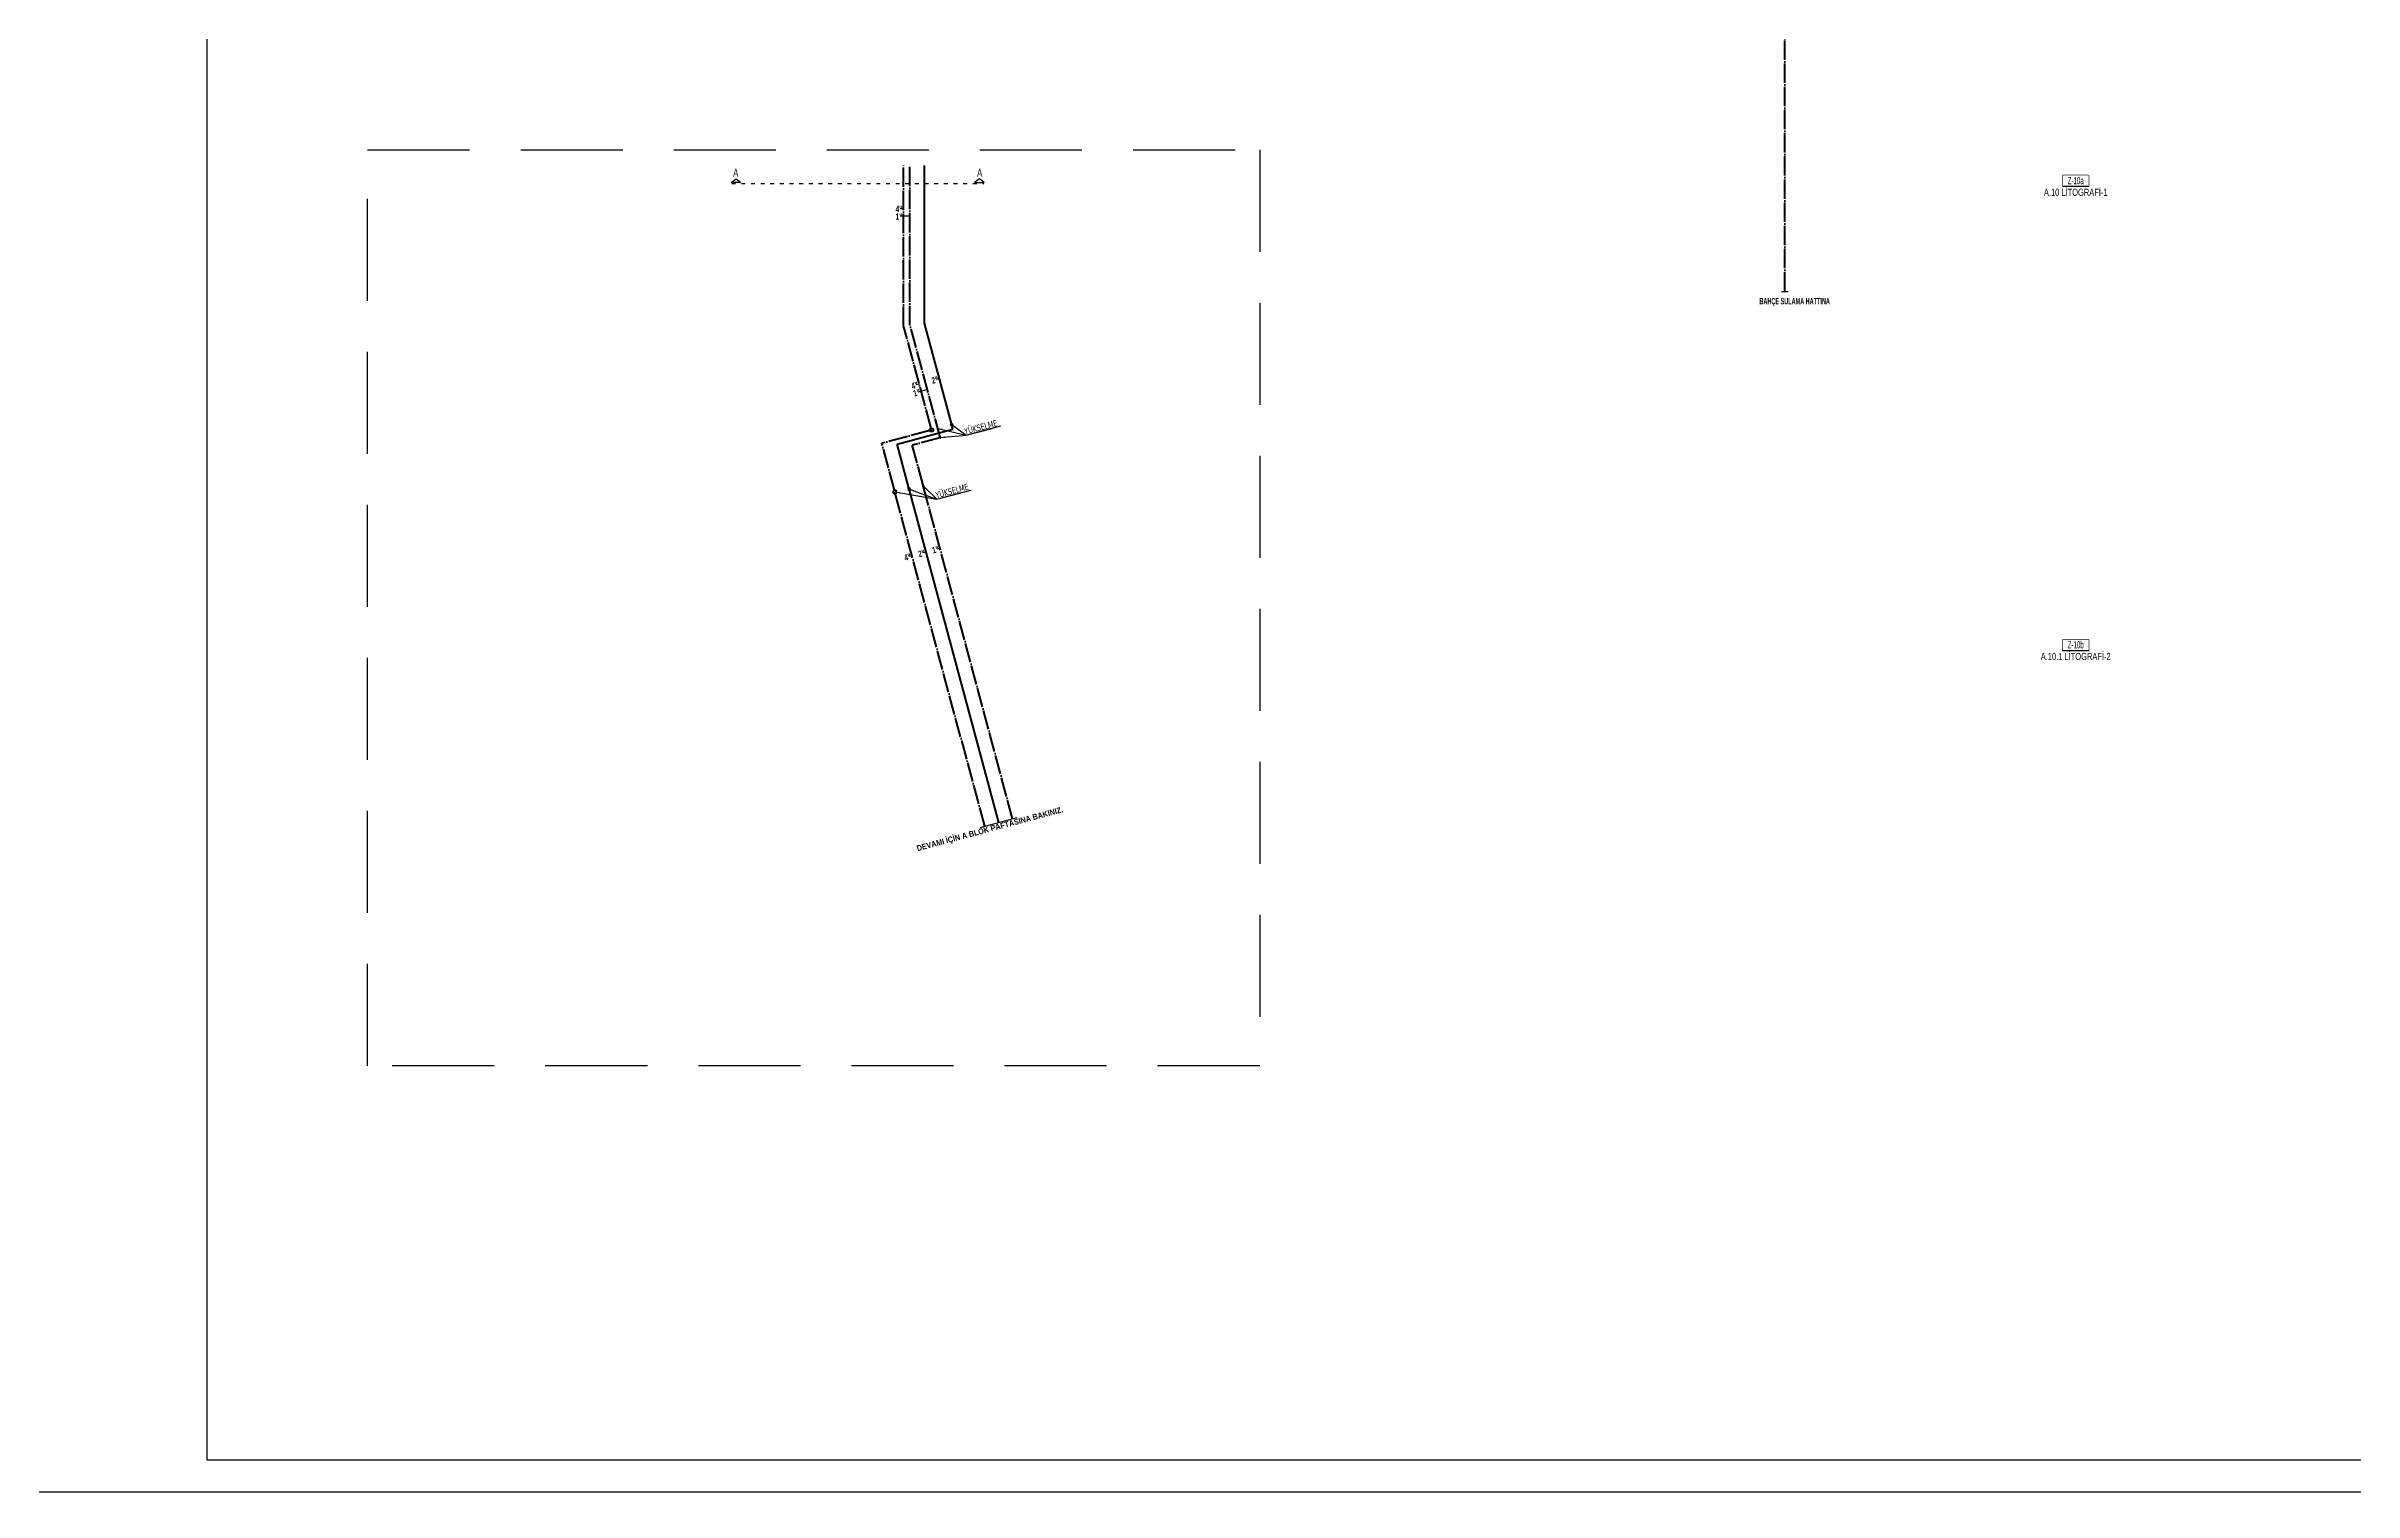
# Model space of a CAD drawing. Header units: centimetres. Extents: x 405464 to 563355, y 50011 to 66875.
# Drawn here: x 470064 to 477243, y 50011 to 54511 of the extents above; entities that cross this region are included whole.
import ezdxf
from ezdxf.enums import TextEntityAlignment as Align

# ---------------------------------------------------------------- set-up
doc = ezdxf.new("R2010")
doc.units = ezdxf.units.CM
for name, pattern in [('ACAD_ISO03W100', [30, 12, -18]), ('HIDDEN', [9.525, 6.35, -3.175]), ('SOGUKSU1', [72, 60, -6, 0, -6])]:
    doc.linetypes.add(name, pattern=pattern)
doc.layers.get('0').update_dxf_attribs({"lineweight": 9})
for name, color, linetype in [('-M-MAHAL-DEBILER', 7, 'Continuous'), ('-M-MAHAL-ETIKET-NOT', 7, 'Continuous'), ('-M-MAHAL-ETIKET-NOTM', 7, 'Continuous'), ('-M-MAHAL-ETK-', 7, 'Continuous'), ('-M-MAHAL-HAVA-DEGISIM', 7, 'Continuous'), ('-M-MAHAL-NO', 7, 'Continuous'), ('-M-MAHAL-NOM', 7, 'Continuous'), ('-M-PLUMBING DCW RISER', 7, 'Continuous')]:
    doc.layers.add(name, color=color, linetype=linetype)
for name, color, linetype, lineweight in [('0-KRCN-IST-YAZI-ÇAP', 71, 'Continuous', 35), ('0-KRCN-KESİT ÇİZGİSİ', 2, 'Continuous', 30), ('0-KRCN-SHT-PROSES-BORU', 1, '0-Y_LINE', 40), ('0-KRCN-SHT-SOGUKSU', 141, 'SOGUKSU1', 40), ('0-KRCN-SHT-YAZI-ÇAP-TEMSU', 81, 'Continuous', 30), ('0-KRCN-Z-ANTET', 71, 'Continuous', 30), ('0-MEK-SHT-YAZI-ÇAP-TEMSU', 81, 'Continuous', 30)]:
    doc.layers.add(name, color=color, linetype=linetype, lineweight=lineweight)
doc.styles.add('-M-ISSO-TEXT-TTF', font='ARIALN.TTF')
doc.styles.add('-M-MHLETK-NOT', font='romans.shx', dxfattribs={"width": 0.7})
doc.styles.add('-M-MHLETK-TEXT', font='ARIALN.TTF', dxfattribs={"width": 0.7})
doc.styles.add('BORU', font='AGENCYR.TTF')
doc.styles.add('CAP', font='ARIALNB.TTF')
doc.styles.add('DERECE', font='tahoma.ttf', dxfattribs={"width": 0.8})
doc.styles.get("Standard").update_dxf_attribs({"font": 'arial.ttf'})
doc.linetypes.add('0-Y_LINE', pattern='A,100,-0.5,["Y",BORU,S=9,R=0,X=0,Y=-4.5],-5', length=105.5)
doc.dimstyles.new('ISO-25', dxfattribs={"dimtxt": 2.5, "dimasz": 2.5, "dimexe": 1.25, "dimexo": 0.625, "dimtad": 1, "dimtxsty": 'Standard', "dimcen": 2.5, "dimadec": 0, "dimazin": 0, "dimtfac": 1, "dimtmove": 0, "dimatfit": 3, "dimfxl": 1, "dimarcsym": 0})

# ---------------------------------------------------------------- blocks, each defined once
blk = doc.blocks.new('M-MHLETK-YNG')
at = {"layer": '-M-MAHAL-ETIKET-NOTM', "color": 3, "style": '-M-ISSO-TEXT-TTF', "width": 0.8, "flags": 8}
blk.add_attdef('MAH-ADI2', text='', height=1.11, dxfattribs=at).set_placement((0, -2.55), align=Align.MIDDLE_CENTER)
blk.add_wipeout([(-2.08, 1.74), (2.08, 1.74), (2.08, 0), (-2.08, 0)]).dxf.layer = '-M-MAHAL-ETK-'
at = {"layer": '-M-MAHAL-ETK-', "color": 0}
for p, q in [((-2.08, 0), (2.08, 0)), ((-1.16, 0), (-1.16, 0))]:
    blk.add_line(p, q, dxfattribs=at)
blk.add_lwpolyline([(-1.88, 1.74, 0.1, 0.1, 0), (1.88, 1.74, 0.1, 0.1, -0.414214), (2.08, 1.54, 0.1, 0.1, 0), (2.08, 0.2, 0.1, 0.1, -0.414214), (1.88, 0, 0.1, 0.1, 0), (-1.88, 0, 0.1, 0.1, -0.414214), (-2.08, 0.2, 0.1, 0.1, 0), (-2.08, 1.54, 0.1, 0.1, -0.414214)], format="xyseb", close=True, dxfattribs=at)
at = {"layer": '-M-MAHAL-DEBILER', "color": 4, "style": '-M-MHLETK-NOT', "width": 0.5, "flags": 8}
blk.add_attdef('DEBIS', text='', height=0.4, dxfattribs=at).set_placement((-2.17, 2.15), align=Align.MIDDLE_CENTER)
at = {"layer": '-M-MAHAL-DEBILER', "color": 191, "style": '-M-MHLETK-NOT', "width": 0.5, "flags": 8}
blk.add_attdef('DEBIR', text='', height=0.4, dxfattribs=at).set_placement((-1.61, 2.15), align=Align.MIDDLE_CENTER)
at = {"layer": '-M-MAHAL-DEBILER', "color": 31, "style": '-M-MHLETK-NOT', "width": 0.5, "flags": 8}
blk.add_attdef('DEBIF', text='', height=0.4, dxfattribs=at).set_placement((1.59, 2.15), align=Align.MIDDLE_CENTER)
at = {"layer": '-M-MAHAL-DEBILER', "color": 1, "style": '-M-MHLETK-NOT', "width": 0.5, "flags": 8}
blk.add_attdef('DEBIE', text='', height=0.4, dxfattribs=at).set_placement((2.32, 2.15), align=Align.MIDDLE_CENTER)
at = {"layer": '-M-MAHAL-ETIKET-NOT', "color": 3}
for tag, height, style, width, flags, p in [('KIS', 0.04, '-M-MHLETK-NOT', 0.5, 9, (-2.59, 1.62)), ('ALAN', 0.04, '-M-MHLETK-NOT', 0.5, 9, (-2.58, 1.56)), ('RH', 0.04, '-M-MHLETK-NOT', 0.5, 9, (-2.39, 1.62)), ('YUKSEKLIK', 0.04, '-M-MHLETK-NOT', 0.5, 9, (-2.32, 1.56)), ('YAZ', 0.04, '-M-MHLETK-NOT', 0.5, 9, (-2.18, 1.62)), ('MAH-ADI', 1.11, '-M-ISSO-TEXT-TTF', 0.8, 8, (0, -0.93))]:
    blk.add_attdef(tag, text='', height=height, dxfattribs=dict(at, style=style, width=width, flags=flags)).set_placement(p, align=Align.MIDDLE_CENTER)
at = {"layer": '-M-MAHAL-ETIKET-NOT', "color": 3, "style": '-M-MHLETK-NOT', "width": 0.5, "flags": 9}
for tag, p, height in [('HL', (-2.62, 1.49), 0.0286), ('KLKTR', (-2.62, 1.42), 0.04), ('RDY-BOY1', (-2.61, 1.37), 0.0286), ('RDY-BOY2', (-2.61, 1.32), 0.0286), ('RDY-BOY3', (-2.61, 1.27), 0.0286), ('RDY-BOY4', (-2.61, 1.22), 0.0286), ('KON-BOY1', (-2.61, 1.14), 0.0286), ('KON-BOY2', (-2.61, 1.09), 0.0286), ('KON-BOY3', (-2.61, 1.04), 0.0286), ('FCU-TIP1', (-2.61, 0.96), 0.0286), ('FCU-TIP2', (-2.61, 0.91), 0.0286), ('FCU-TIP3', (-2.61, 0.86), 0.0286), ('VRV-TIP1', (-2.61, 0.76), 0.0286), ('VRV-TIP2', (-2.61, 0.71), 0.0286), ('HLA', (-2.52, 1.49), 0.0286), ('FCU-ADET1', (-2.52, 0.96), 0.0286), ('FCU-ADET2', (-2.52, 0.91), 0.0286), ('FCU-ADET3', (-2.52, 0.86), 0.0286), ('VRV-ADET1', (-2.52, 0.76), 0.0286), ('VRV-ADET2', (-2.52, 0.71), 0.0286), ('RDY-TIP1', (-2.5, 1.37), 0.0286), ('RDY-TIP2', (-2.5, 1.32), 0.0286), ('RDY-TIP3', (-2.5, 1.27), 0.0286), ('RDY-TIP4', (-2.5, 1.22), 0.0286), ('KON-TIP1', (-2.5, 1.14), 0.0286), ('KON-TIP2', (-2.5, 1.09), 0.0286), ('KON-TIP3', (-2.5, 1.04), 0.0286), ('FCU-KAP1', (-2.4, 0.96), 0.0286), ('FCU-KAP2', (-2.4, 0.91), 0.0286), ('FCU-KAP3', (-2.4, 0.86), 0.0286), ('VRV-KAP1', (-2.4, 0.76), 0.0286), ('VRV-KAP2', (-2.4, 0.71), 0.0286), ('RDY-ADET1', (-2.39, 1.37), 0.0286), ('RDY-ADET2', (-2.39, 1.32), 0.0286), ('RDY-ADET3', (-2.39, 1.27), 0.0286), ('RDY-ADET4', (-2.39, 1.22), 0.0286), ('KON-ADET1', (-2.39, 1.14), 0.0286), ('KON-ADET2', (-2.39, 1.09), 0.0286), ('KON-ADET3', (-2.39, 1.04), 0.0286), ('FCU-DUY1', (-2.27, 0.96), 0.0286), ('FCU-DUY2', (-2.27, 0.91), 0.0286), ('FCU-DUY3', (-2.27, 0.86), 0.0286), ('VRV-DUY1', (-2.27, 0.76), 0.0286), ('VRV-DUY2', (-2.27, 0.71), 0.0286), ('RDY-ISI1', (-2.27, 1.37), 0.0286), ('RDY-ISI2', (-2.27, 1.32), 0.0286), ('RDY-ISI3', (-2.27, 1.27), 0.0286), ('RDY-ISI4', (-2.27, 1.22), 0.0286), ('KON-ISI1', (-2.27, 1.14), 0.0286), ('KON-ISI2', (-2.27, 1.09), 0.0286), ('KON-ISI3', (-2.27, 1.04), 0.0286), ('SHG', (-2.23, 1.49), 0.0286), ('AHU', (-2.23, 1.44), 0.0286), ('FCU-SOG1', (-2.15, 0.96), 0.0286), ('FCU-SOG2', (-2.15, 0.91), 0.0286), ('FCU-SOG3', (-2.15, 0.86), 0.0286), ('VRV-SOG1', (-2.15, 0.76), 0.0286), ('VRV-SOG2', (-2.15, 0.71), 0.0286), ('LHG', (-2.13, 1.49), 0.0286), ('RDY-BNP1', (-2.1, 1.37), 0.0286), ('RDY-BNP2', (-2.1, 1.32), 0.0286), ('RDY-BNP3', (-2.1, 1.27), 0.0286), ('RDY-BNP4', (-2.1, 1.22), 0.0286), ('KON-BNP1', (-2.1, 1.14), 0.0286), ('KON-BNP2', (-2.1, 1.09), 0.0286), ('KON-BNP3', (-2.1, 1.04), 0.0286), ('HG', (-2.04, 1.49), 0.0286), ('FCU-ISI1', (-2.04, 0.96), 0.0286), ('FCU-ISI2', (-2.04, 0.91), 0.0286), ('FCU-ISI3', (-2.04, 0.86), 0.0286), ('VRV-ISI1', (-2.04, 0.76), 0.0286), ('VRV-ISI2', (-2.04, 0.71), 0.0286), ('HGA', (-1.96, 1.49), 0.0286), ('EF', (-1.96, 1.44), 0.0286), ('RDY-BNK1', (-1.96, 1.37), 0.0286), ('RDY-BNK2', (-1.96, 1.32), 0.0286), ('RDY-BNK3', (-1.96, 1.27), 0.0286), ('RDY-BNK4', (-1.96, 1.22), 0.0286), ('KON-BNK1', (-1.96, 1.14), 0.0286), ('KON-BNK2', (-1.96, 1.09), 0.0286), ('KON-BNK3', (-1.96, 1.04), 0.0286), ('FCU-DEBI1', (-1.95, 0.96), 0.0286), ('FCU-DEBI2', (-1.95, 0.91), 0.0286), ('FCU-DEBI3', (-1.95, 0.86), 0.0286), ('VRV-DEBI1', (-1.95, 0.76), 0.0286), ('VRV-DEBI2', (-1.95, 0.71), 0.0286), ('FCU-BNP1', (-1.83, 0.96), 0.0286), ('FCU-BNP2', (-1.83, 0.91), 0.0286), ('FCU-BNP3', (-1.83, 0.86), 0.0286), ('VRV-BNP1', (-1.83, 0.76), 0.0286), ('VRV-BNP2', (-1.83, 0.71), 0.0286), ('FCU-BNK1', (-1.61, 0.96), 0.0286), ('FCU-BNK2', (-1.61, 0.91), 0.0286), ('FCU-BNK3', (-1.61, 0.86), 0.0286), ('VRV-BNK1', (-1.61, 0.76), 0.0286), ('VRV-BNK2', (-1.61, 0.71), 0.0286)]:
    blk.add_attdef(tag, p, '', height=height, dxfattribs=at)
at = {"layer": '-M-MAHAL-HAVA-DEGISIM', "style": '-M-MHLETK-NOT', "width": 0.5, "flags": 8}
for tag, p in [('HAVADEG', (0, 3.61)), ('HAVA', (0, 2.4))]:
    blk.add_attdef(tag, text='', height=0.6, dxfattribs=at).set_placement(p, align=Align.MIDDLE_CENTER)
at = {"layer": '-M-MAHAL-NO', "color": 7, "style": '-M-MHLETK-TEXT', "width": 0.6, "flags": 8}
blk.add_attdef('MAH-NO', text='', height=1.11, dxfattribs=at).set_placement((0, 0.89), align=Align.MIDDLE_CENTER)
at = {"layer": '-M-MAHAL-NOM', "color": 7, "style": '-M-MHLETK-TEXT', "width": 0.6, "flags": 8}
blk.add_attdef('MAH-NOM', text='', height=1.11, dxfattribs=at).set_placement((0, 0.89), align=Align.MIDDLE_CENTER)
blk = doc.blocks.new('*U52')
at = {"color": 8}
blk.add_circle((0, 0), 6.65, dxfattribs=at)
at = {"color": 0}
blk.add_circle((0, 0), 5.75, dxfattribs=at)
for centre, start, end in [((0, 2.875), 90, 270), ((0, -2.875), 270, 90)]:
    blk.add_arc(centre, 2.875, start, end, dxfattribs=at)
blk = doc.blocks.new('*U51')
at = {"color": 8}
blk.add_circle((0, 0), 3.9, dxfattribs=at)
at = {"color": 0}
blk.add_circle((0, 0), 3, dxfattribs=at)
for centre, start, end in [((0, 1.5), 90, 270), ((0, -1.5), 270, 90)]:
    blk.add_arc(centre, 1.5, start, end, dxfattribs=at)
blk = doc.blocks.new('*U53')
at = {"color": 8, "lineweight": 0}
blk.add_circle((0, 0), 2.6, dxfattribs=at)
at = {"color": 0}
blk.add_circle((0, 0), 1.7, dxfattribs=at)
for centre, start, end in [((0, 0.8), 90, 270), ((0, -0.8), 270, 90)]:
    blk.add_arc(centre, 0.85, start, end, dxfattribs=at)

msp = doc.modelspace()

# ---------------------------------------------------------------- linework, layer by layer
at = {"layer": '-M-MAHAL-ETK-', "linetype": 'HIDDEN', "ltscale": 50}
msp.add_lwpolyline([(471064.1, 54188.2), (473839.5, 54188.2), (473839.5, 51337), (471064.1, 51337)], close=True, dxfattribs=at)
at = {"layer": '0-KRCN-KESİT ÇİZGİSİ', "linetype": 'ACAD_ISO03W100'}
msp.add_line((472197, 54083.2), (472980.9, 54083.2), dxfattribs=at)
at = {"layer": '0-KRCN-KESİT ÇİZGİSİ', "elevation": 3.5}
for points in [[(472195.6, 54086.4), (472210.6, 54098.4), (472225.6, 54086.4), (472195.6, 54086.4)], [(472982.3, 54086.4), (472967.3, 54098.4), (472952.3, 54086.4), (472982.3, 54086.4)]]:
    msp.add_lwpolyline(points, dxfattribs=at)
at = {"layer": '0-KRCN-SHT-PROSES-BORU'}
for p, q in [((472796.5, 53649), (472796.5, 54140.2)), ((472880.5, 53336.2), (472796.5, 53649)), ((472711.3, 53272.1), (472885.2, 53318.8)), ((472748.1, 53135.4), (472711.3, 53272.1)), ((472885.2, 53318.8), (472882.1, 53330.4)), ((473027.4, 52094.8), (472749.6, 53129.6))]:
    msp.add_line(p, q, dxfattribs=at)
at = {"layer": '0-KRCN-SHT-SOGUKSU'}
for p, q in [((475473.2, 53747.9), (475473.2, 56988.2)), ((472731.5, 53640.5), (472731.5, 54140.2)), ((472751.5, 53643.1), (472751.5, 54140.2)), ((472817, 53322), (472731.5, 53640.5)), ((472845.2, 53294.3), (472751.5, 53643.1)), ((472813, 53314.9), (472664, 53275)), ((472703.2, 53129), (472664, 53275)), ((472844, 53292.2), (472758.7, 53269.3)), ((472792.2, 53144.5), (472758.7, 53269.3)), ((473070.8, 52106.5), (472793.1, 53141.3)), ((472983.9, 52083.1), (472706.1, 53117.9))]:
    msp.add_line(p, q, dxfattribs=at)
at = {"layer": '0-KRCN-SHT-YAZI-ÇAP-TEMSU', "linetype": 'Continuous'}
for p, q in [((475463.2, 53747.9), (475483.2, 53747.9)), ((472969.4, 52079.2), (473085.3, 52110.4))]:
    msp.add_line(p, q, dxfattribs=at)
at = {"layer": '0-KRCN-Z-ANTET'}
for points in [[(405464.1, 50011.3), (563355.4, 50011.3), (563355.4, 59011.3), (405464.1, 59011.3)], [(470564.1, 50111.3), (502064.1, 50111.3), (502064.1, 58911.3), (470564.1, 58911.3)]]:
    msp.add_lwpolyline(points, close=True, dxfattribs=at)
at = {"layer": '0-MEK-SHT-YAZI-ÇAP-TEMSU', "linetype": 'Continuous'}
for p, q in [((472731.5, 54004.9), (472721.2, 54004.9)), ((472751.5, 53981.5), (472721.2, 53981.5)), ((472780.1, 53459.4), (472770.2, 53456.7)), ((472805.5, 53442), (472776.2, 53434.2)), ((472842.9, 53476.3), (472833, 53473.6)), ((472757.9, 52924.9), (472748, 52922.3)), ((472801.4, 52936.6), (472791.4, 52933.9)), ((472844.9, 52948.3), (472834.9, 52945.6))]:
    msp.add_line(p, q, dxfattribs=at)

# ---------------------------------------------------------------- block references
at = {"layer": '-M-PLUMBING DCW RISER'}
for name, p, rotation in [('*U52', (472818.5, 53316.4), 195.0255580062379), ('*U53', (472845.6, 53292.7), 195.0255580062379), ('*U51', (472881.3, 53333.3), 195.0255580062379), ('*U53', (472792.6, 53142.9), 195.0255580062958)]:
    msp.add_blockref(name, p, dxfattribs=dict(at, rotation=rotation))
at = {"layer": '-M-PLUMBING DCW RISER', "xscale": -1}
for name, p, rotation in [('*U52', (472704.7, 53123.5), 195.0255580064538), ('*U51', (472748.8, 53132.5), 195.0255580065117)]:
    msp.add_blockref(name, p, dxfattribs=dict(at, rotation=rotation))

# ---------------------------------------------------------------- texts
at = {"layer": '0-KRCN-IST-YAZI-ÇAP', "style": 'DERECE', "width": 0.8}
for p in [(472971.1, 53327.5), (472881.7, 53129.3)]:
    msp.add_text('YÜKSELME', height=20, rotation=15.02556, dxfattribs=at).set_placement(p, align=Align.MIDDLE)
at = {"layer": '0-KRCN-KESİT ÇİZGİSİ', "width": 0.7}
for p in [(472217.6, 54117.3), (472976.6, 54117.3)]:
    msp.add_text('A', height=25, dxfattribs=at).set_placement(p, align=Align.MIDDLE_RIGHT)
at = {"layer": '0-KRCN-SHT-YAZI-ÇAP-TEMSU', "linetype": 'Continuous', "style": 'CAP', "width": 0.6}
msp.add_text('BAHÇE SULAMA HATTINA', height=20, dxfattribs=at).set_placement((475394.1, 53707.5))
at = {"layer": '0-KRCN-SHT-YAZI-ÇAP-TEMSU', "linetype": 'Continuous', "insert": (473224.9, 52144.6), "char_height": 18, "width": 435.453, "attachment_point": 3, "rotation": 15.02556, "style": 'CAP'}
msp.add_mtext('DEVAMI İÇİN A BLOK PAFTASINA BAKINIZ.', dxfattribs=at)
at = {"layer": '0-MEK-SHT-YAZI-ÇAP-TEMSU', "linetype": 'Continuous', "style": 'CAP', "width": 0.7}
for s, p in [('4"', (472706.7, 54004.5)), ('1"', (472706.7, 53981.1))]:
    msp.add_text(s, height=20, dxfattribs=at).set_placement(p, align=Align.MIDDLE_LEFT)
for s, p in [('4"', (472756.3, 53452.6)), ('1"', (472762.3, 53430.1)), ('2"', (472819, 53469.5)), ('4"', (472734.1, 52918.2)), ('2"', (472777.5, 52929.8)), ('1"', (472821, 52941.5))]:
    msp.add_text(s, height=20, rotation=15.02556, dxfattribs=at).set_placement(p, align=Align.MIDDLE_LEFT)

# ---------------------------------------------------------------- leaders
at = {"layer": '0-KRCN-IST-YAZI-ÇAP'}
for points in [[(472837.8, 53321.6), (472926, 53299.9), (473034.1, 53328.9)], [(472845.6, 53292.7), (472926, 53299.9), (473007, 53321.6)], [(472881.3, 53333.3), (472926, 53299.9), (473007, 53321.6)], [(472748.8, 53132.5), (472835.4, 53100.8), (472941.3, 53129.3)], [(472792.6, 53142.9), (472835.4, 53100.8), (472916.3, 53122.6)], [(472704.7, 53123.5), (472835.4, 53100.8), (472916.3, 53122.6)]]:
    msp.add_leader(points, dimstyle='ISO-25', override={"dimasz": 15}, dxfattribs=at)

# ---------------------------------------------------------------- next in the draw order: block references
at = {"layer": '-M-MAHAL-ETK-', "xscale": 20, "yscale": 20, "zscale": 20}
for p, values in [((476378.1, 54074.9), {'MAH-NO': 'Z-10a', 'MAH-ADI': 'A.10 LİTOGRAFİ-1'}), ((476378.1, 52630.2), {'MAH-NO': 'Z-10b', 'MAH-ADI': 'A.10.1 LİTOGRAFİ-2'})]:
    msp.add_blockref('M-MHLETK-YNG', p, dxfattribs=at).add_auto_attribs(values)

doc.saveas('drawing.dxf')
